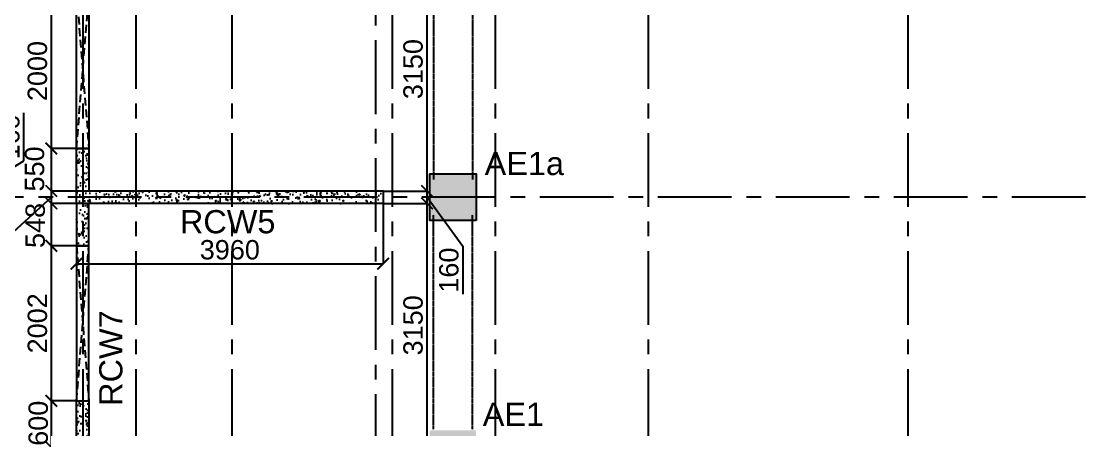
# Model space of a CAD drawing. Header units: inches. Extents: x 207135 to 337634, y -175669 to -89669.
# Drawn here: x 224283 to 237981, y -120038 to -114759 of the extents above; entities that cross this region are included whole.
import ezdxf

# ---------------------------------------------------------------- set-up
doc = ezdxf.new("R2010")
doc.units = ezdxf.units.IN
doc.header["$MEASUREMENT"] = 0
for name, pattern in [('CENTER', [50.8, 31.75, -6.35, 6.35, -6.35]), ('DASHED2', [9.525, 6.35, -3.175]), ('Hidden', [3, 2, -1])]:
    doc.linetypes.add(name, pattern=pattern)
for name, color, linetype in [('160 R.C. WALL HAT', 8, 'Continuous'), ('160 R.C.WALL', 6, 'Continuous'), ('160 WALL  OPENING LINE', 1, 'Continuous'), ('160 WALL OPEING', 1, 'Continuous'), ('AR-Column', 40, 'Continuous'), ('AR-Hidden', 251, 'DASHED2'), ('DIM', 251, 'Continuous'), ('GRID', 8, 'CENTER'), ('NON S.WALL HATCH', 8, 'Continuous'), ('SHEAR WALL NAME', 3, 'Continuous'), ('TEXT-1', 3, 'Continuous')]:
    doc.layers.add(name, color=color, linetype=linetype)
doc.styles.add('T200', font='sanss___.ttf', dxfattribs={"height": 250})
doc.styles.add('T300', font='sanss___.ttf', dxfattribs={"height": 350})
doc.dimstyles.new('T 200', dxfattribs={"dimtxt": 250, "dimasz": 150, "dimexe": 1, "dimexo": 0, "dimgap": 50, "dimtad": 1, "dimdec": 0, "dimdsep": 46, "dimtxsty": 'T200', "dimblk": 'ARCHTICK', "dimcen": 2.5, "dimdle": 1, "dimclrd": 5, "dimclre": 253, "dimclrt": 1, "dimadec": 0, "dimazin": 0, "dimtfac": 1, "dimtdec": 0, "dimtmove": 2, "dimatfit": 3, "dimfxl": 0, "dimarcsym": 0})
pattern_1 = [(50, (2124542.95, 287067.85), (179.315046, -15.688034), [18.75, -206.25]), (355, (2124542.95, 287067.85), (-34.687833, 188.048033), [15, -165]), (100.451444, (2124557.9, 287066.54), (144.627212, 172.359998), [15.935048, -175.285528]), (46.1842, (2124542.95, 287117.85), (266.810333, -41.37982), [28.125, -309.375]), (96.635635, (2124565.19, 287114.4), (233.665486, 243.52965), [23.902586, -262.92844]), (351.184164, (2124542.95, 287117.85), (233.665486, 243.52965), [22.5, -247.5]), (21, (2124567.95, 287105.35), (149.226763, -100.654723), [18.75, -206.25]), (326, (2124567.95, 287105.35), (60.828833, 181.287511), [15, -165]), (71.451445, (2124580.39, 287096.96), (210.055594, 80.632788), [15.935047, -175.285528]), (37.5, (2124542.95, 287067.85), (3.0399638, 83.2234635), [0, -163, 0, -167.5, 0, -165.625]), (7.5, (2124542.95, 287067.85), (65.7673844, 98.602928), [0, -95.5, 0, -159.25, 0, -63.125]), (327.5, (2124487.2, 287067.85), (133.455609, -5.638718), [0, -62.5, 0, -195, 0, -258.75]), (317.5, (2124462.2, 287067.85), (145.796542, 25.0262456), [0, -81.25, 0, -129.5, 0, -183.75])]

# ---------------------------------------------------------------- blocks, each defined once
blk = doc.blocks.new('_ARCHTICK')
at = {"color": 0, "linetype": 'ByBlock', "const_width": 0.15}
blk.add_lwpolyline([(-0.5, -0.5), (0.5, 0.5)], dxfattribs=at)
blk = doc.blocks.new('*D220')
at = {"layer": 'Defpoints', "color": 0}
for p in [(223197, -116953, 15), (223543, -116953), (223197, -117113, 15)]:
    blk.add_point(p, dxfattribs=at)
at = {"layer": 'DIM', "color": 5, "lineweight": -2}
for p, q in [((224317, -116565), (224317, -115945)), ((223543, -117033), (224317, -116565)), ((223543, -117114), (223543, -116952))]:
    blk.add_line(p, q, dxfattribs=at)
at = {"layer": 'DIM', "color": 253, "lineweight": -2}
for p, q in [((223197, -116953), (223544, -116953)), ((223197, -117113), (223544, -117113))]:
    blk.add_line(p, q, dxfattribs=at)
at = {"layer": 'DIM', "color": 5, "lineweight": -2, "xscale": 150, "yscale": 150, "zscale": 150}
for p, rotation in [((223543, -116953), 90), ((223543, -117113), 270)]:
    blk.add_blockref('_ARCHTICK', p, dxfattribs=dict(at, rotation=rotation))
at = {"layer": 'DIM', "color": 1, "insert": (224138, -116255), "char_height": 250, "attachment_point": 5, "rotation": 90, "style": 'T200'}
blk.add_mtext('160', dxfattribs=at)
blk = doc.blocks.new('*D234')
at = {"layer": 'Defpoints', "color": 0}
for p in [(224672, -119663), (224997, -119663, 15), (224997, -120263, 15)]:
    blk.add_point(p, dxfattribs=at)
at = {"layer": 'DIM', "color": 253, "lineweight": -2}
for p, q in [((224997, -119663), (224671, -119663)), ((224997, -120263), (224671, -120263))]:
    blk.add_line(p, q, dxfattribs=at)
at = {"layer": 'DIM', "color": 5, "lineweight": -2}
blk.add_line((224672, -120264), (224672, -119662), dxfattribs=at)
at = {"layer": 'DIM', "color": 5, "lineweight": -2, "xscale": 150, "yscale": 150, "zscale": 150}
for p, rotation in [((224672, -119663), 90), ((224672, -120263), 270)]:
    blk.add_blockref('_ARCHTICK', p, dxfattribs=dict(at, rotation=rotation))
at = {"layer": 'DIM', "color": 1, "insert": (224504, -119953), "char_height": 250, "attachment_point": 5, "rotation": 90, "style": 'T200'}
blk.add_mtext('600', dxfattribs=at)
blk = doc.blocks.new('*D235')
at = {"layer": 'Defpoints', "color": 0}
for p in [(224672, -117661), (224997, -117661, 15), (224997, -119663, 15)]:
    blk.add_point(p, dxfattribs=at)
at = {"layer": 'DIM', "color": 253, "lineweight": -2}
for p, q in [((224997, -117661), (224671, -117661)), ((224997, -119663), (224671, -119663))]:
    blk.add_line(p, q, dxfattribs=at)
at = {"layer": 'DIM', "color": 5, "lineweight": -2}
blk.add_line((224672, -119664), (224672, -117660), dxfattribs=at)
at = {"layer": 'DIM', "color": 5, "lineweight": -2, "xscale": 150, "yscale": 150, "zscale": 150}
for p, rotation in [((224672, -117661), 90), ((224672, -119663), 270)]:
    blk.add_blockref('_ARCHTICK', p, dxfattribs=dict(at, rotation=rotation))
at = {"layer": 'DIM', "color": 1, "insert": (224493, -118662), "char_height": 250, "attachment_point": 5, "rotation": 90, "style": 'T200'}
blk.add_mtext('2002', dxfattribs=at)
blk = doc.blocks.new('*D236')
at = {"layer": 'Defpoints', "color": 0}
for p in [(224672, -117113), (224997, -117113, 15), (224997, -117661, 15)]:
    blk.add_point(p, dxfattribs=at)
at = {"layer": 'DIM', "color": 253, "lineweight": -2}
for p, q in [((224997, -117113), (224671, -117113)), ((224997, -117661), (224671, -117661))]:
    blk.add_line(p, q, dxfattribs=at)
at = {"layer": 'DIM', "color": 5, "lineweight": -2}
blk.add_line((224672, -117662), (224672, -117112), dxfattribs=at)
at = {"layer": 'DIM', "color": 5, "lineweight": -2, "xscale": 150, "yscale": 150, "zscale": 150}
for p, rotation in [((224672, -117113), 90), ((224672, -117661), 270)]:
    blk.add_blockref('_ARCHTICK', p, dxfattribs=dict(at, rotation=rotation))
at = {"layer": 'DIM', "color": 1, "insert": (224465, -117398), "char_height": 250, "attachment_point": 5, "rotation": 90, "style": 'T200'}
blk.add_mtext('548', dxfattribs=at)
blk = doc.blocks.new('*D237')
at = {"layer": 'Defpoints', "color": 0}
for p in [(224672, -116953), (224997, -116953, 15), (224997, -117113, 15)]:
    blk.add_point(p, dxfattribs=at)
at = {"layer": 'DIM', "color": 253, "lineweight": -2}
for p, q in [((224997, -116953), (224671, -116953)), ((224997, -117113), (224671, -117113))]:
    blk.add_line(p, q, dxfattribs=at)
at = {"layer": 'DIM', "color": 5, "lineweight": -2}
for p, q in [((224672, -117114), (224672, -116952)), ((224672, -117033), (224180, -117484)), ((224180, -117484), (224180, -118104))]:
    blk.add_line(p, q, dxfattribs=at)
at = {"layer": 'DIM', "color": 5, "lineweight": -2, "xscale": 150, "yscale": 150, "zscale": 150}
for p, rotation in [((224672, -116953), 90), ((224672, -117113), 270)]:
    blk.add_blockref('_ARCHTICK', p, dxfattribs=dict(at, rotation=rotation))
at = {"layer": 'DIM', "color": 1, "insert": (224001, -117794), "char_height": 250, "attachment_point": 5, "rotation": 90, "style": 'T200'}
blk.add_mtext('160', dxfattribs=at)
blk = doc.blocks.new('*D238')
at = {"layer": 'Defpoints', "color": 0}
for p in [(224672, -116403), (224997, -116403, 15), (224997, -116953, 15)]:
    blk.add_point(p, dxfattribs=at)
at = {"layer": 'DIM', "color": 253, "lineweight": -2}
for p, q in [((224997, -116403), (224671, -116403)), ((224997, -116953), (224671, -116953))]:
    blk.add_line(p, q, dxfattribs=at)
at = {"layer": 'DIM', "color": 5, "lineweight": -2}
blk.add_line((224672, -116954), (224672, -116402), dxfattribs=at)
at = {"layer": 'DIM', "color": 5, "lineweight": -2, "xscale": 150, "yscale": 150, "zscale": 150}
for p, rotation in [((224672, -116403), 90), ((224672, -116953), 270)]:
    blk.add_blockref('_ARCHTICK', p, dxfattribs=dict(at, rotation=rotation))
at = {"layer": 'DIM', "color": 1, "insert": (224456, -116668), "char_height": 250, "attachment_point": 5, "rotation": 90, "style": 'T200'}
blk.add_mtext('550', dxfattribs=at)
blk = doc.blocks.new('*D239')
at = {"layer": 'Defpoints', "color": 0}
for p in [(224672, -114403), (224997, -114403, 15), (224997, -116403, 15)]:
    blk.add_point(p, dxfattribs=at)
at = {"layer": 'DIM', "color": 253, "lineweight": -2}
for p, q in [((224997, -114403), (224671, -114403)), ((224997, -116403), (224671, -116403))]:
    blk.add_line(p, q, dxfattribs=at)
at = {"layer": 'DIM', "color": 5, "lineweight": -2}
blk.add_line((224672, -116404), (224672, -114402), dxfattribs=at)
at = {"layer": 'DIM', "color": 5, "lineweight": -2, "xscale": 150, "yscale": 150, "zscale": 150}
for p, rotation in [((224672, -114403), 90), ((224672, -116403), 270)]:
    blk.add_blockref('_ARCHTICK', p, dxfattribs=dict(at, rotation=rotation))
at = {"layer": 'DIM', "color": 1, "insert": (224493, -115403), "char_height": 250, "attachment_point": 5, "rotation": 90, "style": 'T200'}
blk.add_mtext('2000', dxfattribs=at)
blk = doc.blocks.new('*D246')
at = {"layer": 'Defpoints', "color": 0}
for p in [(228957, -117113, 15), (229524, -117113), (228957, -120263, 15)]:
    blk.add_point(p, dxfattribs=at)
at = {"layer": 'DIM', "color": 253, "lineweight": -2}
for p, q in [((228957, -117113), (229525, -117113)), ((228957, -120263), (229525, -120263))]:
    blk.add_line(p, q, dxfattribs=at)
at = {"layer": 'DIM', "color": 5, "lineweight": -2}
blk.add_line((229524, -120264), (229524, -117112), dxfattribs=at)
at = {"layer": 'DIM', "color": 5, "lineweight": -2, "xscale": 150, "yscale": 150, "zscale": 150}
for p, rotation in [((229524, -117113), 90), ((229524, -120263), 270)]:
    blk.add_blockref('_ARCHTICK', p, dxfattribs=dict(at, rotation=rotation))
at = {"layer": 'DIM', "color": 1, "insert": (229345, -118688), "char_height": 250, "attachment_point": 5, "rotation": 90, "style": 'T200'}
blk.add_mtext('3150', dxfattribs=at)
blk = doc.blocks.new('*D247')
at = {"layer": 'Defpoints', "color": 0}
for p in [(228957, -116953, 15), (229524, -116953), (228957, -117113, 15)]:
    blk.add_point(p, dxfattribs=at)
at = {"layer": 'DIM', "color": 253, "lineweight": -2}
for p, q in [((228957, -116953), (229525, -116953)), ((228957, -117113), (229525, -117113))]:
    blk.add_line(p, q, dxfattribs=at)
at = {"layer": 'DIM', "color": 5, "lineweight": -2}
for p, q in [((229524, -117114), (229524, -116952)), ((229524, -117033), (229986, -117665)), ((229986, -117665), (229986, -118285))]:
    blk.add_line(p, q, dxfattribs=at)
at = {"layer": 'DIM', "color": 5, "lineweight": -2, "xscale": 150, "yscale": 150, "zscale": 150}
for p, rotation in [((229524, -116953), 90), ((229524, -117113), 270)]:
    blk.add_blockref('_ARCHTICK', p, dxfattribs=dict(at, rotation=rotation))
at = {"layer": 'DIM', "color": 1, "insert": (229807, -117975), "char_height": 250, "attachment_point": 5, "rotation": 90, "style": 'T200'}
blk.add_mtext('160', dxfattribs=at)
blk = doc.blocks.new('*D248')
at = {"layer": 'Defpoints', "color": 0}
for p in [(229142, -113803, 15), (229524, -113803), (228957, -116953, 15)]:
    blk.add_point(p, dxfattribs=at)
at = {"layer": 'DIM', "color": 253, "lineweight": -2}
for p, q in [((229142, -113803), (229525, -113803)), ((228957, -116953), (229525, -116953))]:
    blk.add_line(p, q, dxfattribs=at)
at = {"layer": 'DIM', "color": 5, "lineweight": -2}
blk.add_line((229524, -116954), (229524, -113802), dxfattribs=at)
at = {"layer": 'DIM', "color": 5, "lineweight": -2, "xscale": 150, "yscale": 150, "zscale": 150}
for p, rotation in [((229524, -113803), 90), ((229524, -116953), 270)]:
    blk.add_blockref('_ARCHTICK', p, dxfattribs=dict(at, rotation=rotation))
at = {"layer": 'DIM', "color": 1, "insert": (229345, -115378), "char_height": 250, "attachment_point": 5, "rotation": 90, "style": 'T200'}
blk.add_mtext('3150', dxfattribs=at)
blk = doc.blocks.new('*D285')
at = {"layer": 'Defpoints', "color": 0}
for p in [(224997, -117113, 15), (228957, -117113, 15), (228957, -117892)]:
    blk.add_point(p, dxfattribs=at)
at = {"layer": 'DIM', "color": 253, "lineweight": -2}
for p, q in [((224997, -117113), (224997, -117893)), ((228957, -117113), (228957, -117893))]:
    blk.add_line(p, q, dxfattribs=at)
at = {"layer": 'DIM', "color": 5, "lineweight": -2}
blk.add_line((224996, -117892), (228958, -117892), dxfattribs=at)
at = {"layer": 'DIM', "color": 5, "lineweight": -2, "xscale": 150, "yscale": 150, "zscale": 150, "rotation": 180}
blk.add_blockref('_ARCHTICK', (224997, -117892), dxfattribs=at)
at = {"layer": 'DIM', "color": 5, "lineweight": -2, "xscale": 150, "yscale": 150, "zscale": 150}
blk.add_blockref('_ARCHTICK', (228957, -117892), dxfattribs=at)
at = {"layer": 'DIM', "color": 1, "insert": (226977, -117713), "char_height": 250, "attachment_point": 5, "style": 'T200'}
blk.add_mtext('3960', dxfattribs=at)
blk = doc.blocks.new('A$C02A55DAE')
at = {"layer": 'NON S.WALL HATCH'}
h = blk.add_hatch(dxfattribs=at)
h.set_pattern_fill('SACNCR', color=256, scale=1000)
h.set_pattern_definition([(45, (-131825.64, 75915.45), (-66.29126, 66.29126), []), (45, (-131759.35, 75915.45), (-66.29126, 66.29126), [0, -93.75])])
h.paths.add_polyline_path([(11346, -21790), (10746, -21790), (10746, -21190), (11346, -21190)])
h.paths.add_polyline_path([(11346, -18480), (10746, -18480), (10746, -17880), (11346, -17880)])
h.paths.add_polyline_path([(11346, -15170), (10746, -15170), (10746, -14570), (11346, -14570)])
h.paths.add_polyline_path([(11346, -11500), (10746, -11500), (10746, -11870), (11346, -11870)])
at = {"layer": 'AR-Column', "color": 4, "elevation": -29}
blk.add_lwpolyline([(11346, -15170), (10746, -15170), (10746, -14570), (11346, -14570)], close=True, dxfattribs=at)
at = {"layer": 'AR-Hidden', "ltscale": 0.009}
for p, q in [((10794, -11870, -29), (10794, -14640, -29)), ((11299, -11870, -29), (11299, -14640, -29)), ((10794, -17870, -29), (10794, -15100, -29)), ((11299, -17870, -29), (11299, -15100, -29))]:
    blk.add_line(p, q, dxfattribs=at)

msp = doc.modelspace()

# ---------------------------------------------------------------- hatches: boundary and pattern name
at = {"layer": '160 R.C. WALL HAT'}
h = msp.add_hatch(dxfattribs=at)
h.set_pattern_fill('AR-CONC', color=256, scale=25)
h.set_pattern_definition(pattern_1)
h.paths.add_polyline_path([(225157.4, -116402.5), (224997.4, -116402.5), (224997.4, -116952.5), (225157.4, -116952.5)])
h = msp.add_hatch(dxfattribs=at)
h.set_pattern_fill('AR-CONC', color=256, scale=25)
h.set_pattern_definition([(50, (2130317.95, 276077.85), (179.315046, -15.688034), [18.75, -206.25]), (355, (2130317.95, 276077.85), (-34.687833, 188.048033), [15, -165]), (100.451444, (2130332.9, 276076.54), (144.627212, 172.359998), [15.935048, -175.285528]), (46.1842, (2130317.95, 276127.85), (266.810333, -41.37982), [28.125, -309.375]), (96.635635, (2130340.18, 276124.4), (233.665486, 243.52965), [23.902586, -262.92844]), (351.184164, (2130317.95, 276127.85), (233.665486, 243.52965), [22.5, -247.5]), (21, (2130342.95, 276115.35), (149.226763, -100.654723), [18.75, -206.25]), (326, (2130342.95, 276115.35), (60.828833, 181.287511), [15, -165]), (71.451445, (2130355.39, 276106.96), (210.055594, 80.632788), [15.935047, -175.285528]), (37.5, (2130317.95, 276077.85), (3.0399638, 83.2234635), [0, -163, 0, -167.5, 0, -165.625]), (7.5, (2130317.95, 276077.85), (65.7673844, 98.602928), [0, -95.5, 0, -159.25, 0, -63.125]), (327.5, (2130262.2, 276077.85), (133.455609, -5.638718), [0, -62.5, 0, -195, 0, -258.75]), (317.5, (2130237.2, 276077.85), (145.796542, 25.0262456), [0, -81.25, 0, -129.5, 0, -183.75])])
h.paths.add_polyline_path([(224997.4, -117112.5), (224997.4, -116952.5), (228957.4, -116952.5), (228957.4, -117112.5)])
h = msp.add_hatch(dxfattribs=at)
h.set_pattern_fill('AR-CONC', color=256, scale=25)
h.set_pattern_definition(pattern_1)
h.paths.add_polyline_path([(225157.4, -117662.5), (224997.4, -117662.5), (224997.4, -117112.5), (225157.4, -117112.5)])
h = msp.add_hatch(dxfattribs=at)
h.set_pattern_fill('AR-CONC', color=256, scale=25)
h.set_pattern_definition(pattern_1)
h.paths.add_polyline_path([(224997.4, -119662.5), (225157.4, -119662.5), (225157.4, -120262.5), (224997.4, -120262.5)])

# ---------------------------------------------------------------- linework, layer by layer
at = {"layer": '160 R.C.WALL', "elevation": 14.7}
for points in [[(224997.4, -116952.5), (224997.4, -116402.5), (225157.4, -116402.5), (225157.4, -116952.5)], [(224997.4, -117112.5), (224997.4, -117662.5), (225157.4, -117662.5), (225157.4, -117112.5)], [(224997.4, -120262.5), (224997.4, -119662.5), (225157.4, -119662.5), (225157.4, -120262.5)]]:
    msp.add_lwpolyline(points, dxfattribs=at)
msp.add_lwpolyline([(224997.4, -117112.5), (224997.4, -116952.5), (228957.4, -116952.5), (228957.4, -117112.5)], close=True, dxfattribs=at)
at = {"layer": '160 WALL  OPENING LINE', "elevation": 14.7}
for points in [[(224997.4, -114402.5), (225157.4, -114402.5), (225157.4, -116402.5), (224997.4, -116402.5)], [(224997.4, -119662.5), (225157.4, -119662.5), (225157.4, -117662.5), (224997.4, -117662.5)]]:
    msp.add_lwpolyline(points, close=True, dxfattribs=at)
at = {"layer": '160 WALL OPEING', "linetype": 'Hidden', "ltscale": 50}
for p, q in [((224997.4, -116402.5, 14.7), (225157.4, -114402.5, 14.7)), ((224997.4, -114402.5, 14.7), (225157.4, -116402.5, 14.7)), ((224997.4, -119662.5, 14.7), (225157.4, -117662.5, 14.7)), ((224997.4, -117662.5, 14.7), (225157.4, -119662.5, 14.7))]:
    msp.add_line(p, q, dxfattribs=at)
at = {"layer": 'GRID', "ltscale": 30}
for p, q in [((225077.4, -94868.8, 14.7), (225077.4, -126522.9, 14.7)), ((225762.4, -94868.8, 14.7), (225762.4, -126522.9, 14.7)), ((227002.6, -94868.8, 14.7), (227002.6, -126522.9, 14.7)), ((229072.4, -94868.8, 14.7), (229072.4, -126522.9, 14.7)), ((230402.4, -94868.8, 14.7), (230402.4, -126522.9, 14.7)), ((232382.4, -94868.8, 14.7), (232382.4, -126522.9, 14.7)), ((235732.4, -94868.8, 14.7), (235732.4, -126522.9, 14.7)), ((228857.4, -95193.7, 14.7), (228857.4, -126522.9, 14.7)), ((300513.9, -117032.5, 14.7), (213696.9, -117032.5, 14.7))]:
    msp.add_line(p, q, dxfattribs=at)

# ---------------------------------------------------------------- block references
at = {"layer": 'DIM', "color": 1}
msp.add_blockref('A$C02A55DAE', (218812.4, -102162.5, 14.7), dxfattribs=at)

# ---------------------------------------------------------------- texts
at = {"layer": 'SHEAR WALL NAME', "ltscale": 7, "style": 'T300'}
msp.add_text('RCW5', height=300, dxfattribs=at).set_placement((226332.6, -117499.1))
msp.add_text('RCW7', height=300, rotation=90, dxfattribs=at).set_placement((225590.3, -119728.3))
at = {"layer": 'TEXT-1', "color": 4, "style": 'T300'}
for s, p in [('AE1a', (230268.4, -116746.8)), ('AE1', (230243.8, -119986.4))]:
    msp.add_text(s, height=300, dxfattribs=at).set_placement(p)

# ---------------------------------------------------------------- dimensions: what is measured, and where the dimension line sits
at = {"layer": 'DIM'}
for base, p1, p2, picture, middle in [((229523.7, -113802.5), (228957.4, -116952.5, 14.7), (229142.4, -113802.5, 14.7), '*D248', (229344.8, -115377.5)), ((224671.8, -114402.5), (224997.4, -116402.5, 14.7), (224997.4, -114402.5, 14.7), '*D239', (224493, -115402.5)), ((229523.7, -117112.5), (228957.4, -120262.5, 14.7), (228957.4, -117112.5, 14.7), '*D246', (229344.8, -118687.5)), ((224671.8, -117660.9), (224997.4, -119662.5, 14.7), (224997.3, -117660.9, 14.7), '*D235', (224493, -118661.7))]:
    dim = msp.add_linear_dim(base=base, p1=p1, p2=p2, angle=90, dimstyle='T 200', dxfattribs=at)
    dim.commit()
    dim.dimension.update_dxf_attribs({"geometry": picture, "text_midpoint": middle})
for base, p1, p2, picture, middle in [((223543, -116952.5), (223197.4, -117112.5, 14.7), (223197.4, -116952.5, 14.7), '*D220', (224316.9, -116515.4)), ((224671.8, -116952.5), (224997.4, -117112.5, 14.7), (224997.4, -116952.5, 14.7), '*D237', (224180.3, -117533.5)), ((229523.7, -116952.5), (228957.4, -117112.5, 14.7), (228957.4, -116952.5, 14.7), '*D247', (229986, -117715.1))]:
    dim = msp.add_linear_dim(base=base, p1=p1, p2=p2, angle=90, dimstyle='T 200', override={"dimtmove": 1}, dxfattribs=at)
    dim.commit()
    dim.dimension.update_dxf_attribs({"geometry": picture, "text_midpoint": middle, "dimtype": 160})
for base, p1, p2, picture, middle in [((224671.8, -116402.5), (224997.4, -116952.5, 14.7), (224997.4, -116402.5, 14.7), '*D238', (224455.8, -116667.5)), ((224671.8, -117112.5), (224997.3, -117660.9, 14.7), (224997.4, -117112.5, 14.7), '*D236', (224465.1, -117397.5)), ((224671.8, -119662.5), (224997.4, -120262.5, 14.7), (224997.4, -119662.5, 14.7), '*D234', (224503.6, -119952.5))]:
    dim = msp.add_linear_dim(base=base, p1=p1, p2=p2, angle=90, dimstyle='T 200', dxfattribs=at)
    dim.commit()
    dim.dimension.update_dxf_attribs({"geometry": picture, "text_midpoint": middle, "dimtype": 160})
dim = msp.add_linear_dim(base=(228957.4, -117891.7), p1=(224997.4, -117112.5, 14.7), p2=(228957.4, -117112.5, 14.7), dimstyle='T 200', dxfattribs=at)
dim.commit()
dim.dimension.update_dxf_attribs({"geometry": '*D285', "text_midpoint": (226977.4, -117712.7)})

doc.saveas('drawing.dxf')
